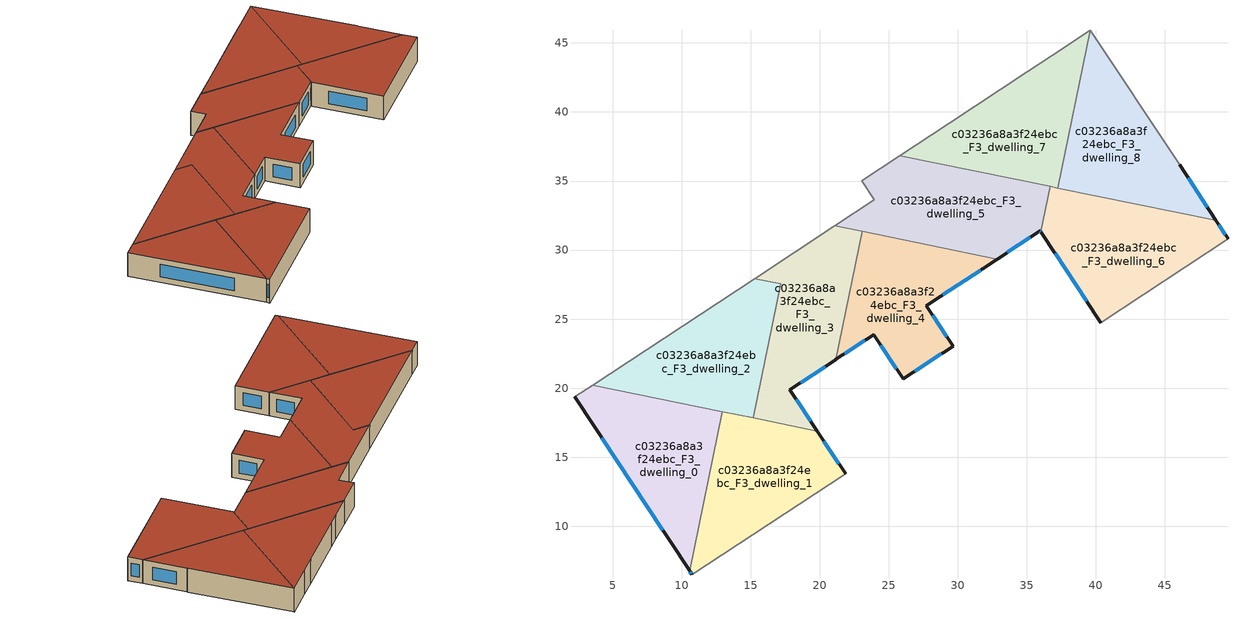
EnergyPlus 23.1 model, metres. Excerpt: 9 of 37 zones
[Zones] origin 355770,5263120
c03236a8a3f24ebc_F3_dwelling_0
 floor to c03236a8a3f24ebc_F2_dwelling_0 (EU_floor_Construction): 12.93,18.31 10.57,6.77 2.24,19.36 3.56,20.23 z9
 wall outside (EU_wall_Construction): 2.24,19.36 10.57,6.77 z9:12
 wall to c03236a8a3f24ebc_F3_dwelling_1 (EU_wall_Construction): 10.57,6.77 12.93,18.31 z9:12
 wall adiabatic (EU_wall_Construction): 3.56,20.23 2.24,19.36 z9:12
 wall to c03236a8a3f24ebc_F3_dwelling_2 (EU_wall_Construction): 12.93,18.31 3.56,20.23 z9:12
 window (EU_Window_Construction): 4.2,16.41 8.62,9.73 z9.7:11.3
 roof outside (EU_roof_Construction): 10.57,6.77 12.93,18.31 3.56,20.23 2.24,19.36 z12
c03236a8a3f24ebc_F3_dwelling_1
 floor to c03236a8a3f24ebc_F2_dwelling_1 (EU_floor_Construction): 19.82,16.89 21.87,13.8 10.75,6.5 10.57,6.77 12.93,18.31 z9
 wall outside (EU_wall_Construction): 10.57,6.77 10.75,6.5 / 21.87,13.8 19.82,16.89 z9:12
 wall adiabatic (EU_wall_Construction): 10.75,6.5 21.87,13.8 z9:12
 wall to c03236a8a3f24ebc_F3_dwelling_3 (EU_wall_Construction): 19.82,16.89 15.18,17.85 z9:12
 wall to c03236a8a3f24ebc_F3_dwelling_2 (EU_wall_Construction): 15.18,17.85 12.93,18.31 z9:12
 window (EU_Window_Construction): 10.61,6.71 10.71,6.56 / 21.39,14.53 20.3,16.17 z9.7:11.3
 roof outside (EU_roof_Construction): 21.87,13.8 19.82,16.89 12.93,18.31 10.57,6.77 10.75,6.5 z12
c03236a8a3f24ebc_F3_dwelling_2
 floor to c03236a8a3f24ebc_F2_dwelling_2 (EU_floor_Construction): 17.17,27.55 15.18,17.85 3.56,20.23 15.29,27.93 z9
 wall to c03236a8a3f24ebc_F3_dwelling_3 (EU_wall_Construction): 15.18,17.85 17.17,27.55 15.29,27.93 z9:12
 wall adiabatic (EU_wall_Construction): 15.29,27.93 3.56,20.23 z9:12
 roof outside (EU_roof_Construction): 15.18,17.85 17.17,27.55 15.29,27.93 3.56,20.23 z12
c03236a8a3f24ebc_F3_dwelling_3
 floor to c03236a8a3f24ebc_F2_dwelling_3 (EU_floor_Construction): 23.07,31.36 21.16,22.07 17.85,19.89 19.82,16.89 15.18,17.85 17.17,27.55 15.29,27.93 21.11,31.76 z9
 wall outside (EU_wall_Construction): 19.82,16.89 17.85,19.89 21.16,22.07 z9:12
 wall adiabatic (EU_wall_Construction): 21.11,31.76 15.29,27.93 z9:12
 wall to c03236a8a3f24ebc_F3_dwelling_4 (EU_wall_Construction): 21.16,22.07 23.07,31.36 z9:12
 wall to c03236a8a3f24ebc_F3_dwelling_5 (EU_wall_Construction): 23.07,31.36 21.11,31.76 z9:12
 window (EU_Window_Construction): 18.63,20.4 20.38,21.56 / 19.36,17.6 18.31,19.19 z9.7:11.3
 roof outside (EU_roof_Construction): 19.82,16.89 17.85,19.89 21.16,22.07 23.07,31.36 21.11,31.76 15.29,27.93 17.17,27.55 15.18,17.85 z12
c03236a8a3f24ebc_F3_dwelling_4
 floor to c03236a8a3f24ebc_F2_dwelling_4 (EU_floor_Construction): 32.85,29.35 27.72,25.97 29.66,23.05 26.04,20.67 23.91,23.88 21.18,22.08 21.16,22.07 23.07,31.36 z9
 wall outside (EU_wall_Construction): 21.16,22.07 21.18,22.08 23.91,23.88 26.04,20.67 29.66,23.05 27.72,25.97 32.85,29.35 z9:12
 wall to c03236a8a3f24ebc_F3_dwelling_5 (EU_wall_Construction): 32.85,29.35 23.07,31.35 z9:12
 window (EU_Window_Construction): 28.92,26.77 31.65,28.56 / 29.2,23.73 28.17,25.29 / 26.89,21.23 28.81,22.49 / 24.41,23.12 25.54,21.42 / 21.82,22.5 23.27,23.46 z9.7:11.3
 roof outside (EU_roof_Construction): 29.66,23.05 27.72,25.97 32.85,29.35 23.07,31.36 21.16,22.07 21.18,22.08 23.91,23.88 26.04,20.67 z12
c03236a8a3f24ebc_F3_dwelling_5
 floor to c03236a8a3f24ebc_F2_dwelling_5 (EU_floor_Construction): 36.7,34.61 36.02,31.32 35.97,31.4 32.85,29.35 21.11,31.76 23.96,33.63 23.03,35.03 25.78,36.84 z9
 wall outside (EU_wall_Construction): 32.85,29.35 35.97,31.4 36.02,31.32 z9:12
 wall adiabatic (EU_wall_Construction): 25.78,36.84 23.03,35.03 23.96,33.63 21.11,31.76 z9:12
 wall to c03236a8a3f24ebc_F3_dwelling_6 (EU_wall_Construction): 36.02,31.32 36.7,34.61 z9:12
 wall to c03236a8a3f24ebc_F3_dwelling_7 (EU_wall_Construction): 36.7,34.61 25.78,36.84 z9:12
 window (EU_Window_Construction): 35.98,31.38 36.01,31.34 / 33.59,29.83 35.24,30.92 z9.7:11.3
 roof outside (EU_roof_Construction): 36.02,31.32 36.7,34.61 25.78,36.84 23.03,35.03 23.96,33.63 21.11,31.76 32.85,29.35 35.97,31.4 z12
c03236a8a3f24ebc_F3_dwelling_6
 floor to c03236a8a3f24ebc_F2_dwelling_6 (EU_floor_Construction): 48.69,32.15 49.57,30.81 40.36,24.75 36.02,31.32 36.7,34.61 z9
 wall outside (EU_wall_Construction): 36.02,31.32 40.36,24.75 / 49.57,30.81 48.69,32.15 z9:12
 wall adiabatic (EU_wall_Construction): 40.36,24.75 49.57,30.81 z9:12
 wall to c03236a8a3f24ebc_F3_dwelling_8 (EU_wall_Construction): 48.69,32.15 37.25,34.49 z9:12
 wall to c03236a8a3f24ebc_F3_dwelling_7 (EU_wall_Construction): 37.25,34.49 36.69,34.61 z9:12
 window (EU_Window_Construction): 37.04,29.78 39.34,26.29 / 49.36,31.12 48.89,31.83 z9.7:11.3
 roof outside (EU_roof_Construction): 49.57,30.81 48.69,32.15 36.7,34.61 36.02,31.32 40.36,24.75 z12
c03236a8a3f24ebc_F3_dwelling_7
 floor to c03236a8a3f24ebc_F2_dwelling_7 (EU_floor_Construction): 39.59,45.9 37.25,34.49 25.78,36.84 28.1,38.36 29.38,39.2 35.03,42.92 36.82,44.09 z9
 wall to c03236a8a3f24ebc_F3_dwelling_8 (EU_wall_Construction): 37.25,34.49 39.59,45.9 z9:12
 wall adiabatic (EU_wall_Construction): 39.58,45.91 36.82,44.09 35.03,42.92 29.38,39.2 28.1,38.36 25.78,36.84 z9:12
 roof outside (EU_roof_Construction): 37.25,34.49 39.59,45.9 36.82,44.09 35.03,42.92 29.38,39.2 28.1,38.36 25.78,36.84 z12
c03236a8a3f24ebc_F3_dwelling_8
 floor to c03236a8a3f24ebc_F2_dwelling_8 (EU_floor_Construction): 39.59,45.9 45.99,36.28 46.06,36.17 48.69,32.15 37.25,34.49 z9
 wall outside (EU_wall_Construction): 48.69,32.15 46.06,36.17 z9:12
 wall adiabatic (EU_wall_Construction): 46.06,36.17 45.99,36.28 39.59,45.9 z9:12
 window (EU_Window_Construction): 48.07,33.09 46.68,35.23 z9.7:11.3
 roof outside (EU_roof_Construction): 48.69,32.15 46.06,36.17 45.99,36.28 39.59,45.9 37.25,34.49 z12
[Building]
EU S2 Campaign: North Axis=0; Terrain=City; Solar Distribution=FullExterior
[Site:Location]
Budapest.Ferenc.Liszt.Intl.AP: Latitude=47.437; Longitude=19.256; Time Zone=1; Elevation=185
[SizingPeriod:WeatherFileDays]
AnnualSizingPeriod: Begin Month=1; Begin Day of Month=1; End Month=12; End Day of Month=31; Day of Week for Start Day=Monday; Use Weather File Daylight Saving Period=No; Use Weather File Rain and Snow Indicators=No
[MATERIAL]
EU_InternalMass_Material: Roughness=MediumRough; Thickness=0.1; Conductivity=1; Density=1800; Specific Heat=900; Thermal Absorptance=0.9; Solar Absorptance=0.7; Visible Absorptance=0.7
[MATERIAL:NOMASS] Roughness=MediumRough; Thermal Absorptance=0.9; Solar Absorptance=0.7; Visible Absorptance=0.7
Name | Thermal Resistance
EU_wall_NoMass | 0.832559
EU_roof_NoMass | 1.39638
EU_floor_NoMass | 0.872794
[WINDOWMATERIAL:SIMPLEGLAZINGSYSTEM]
EU_Window_SimpleGlazing: UFactor=2.79869; Solar Heat Gain Coefficient=0.75; Visible Transmittance=0.75
[CONSTRUCTION]
EU_wall_Construction: EU_wall_NoMass
EU_roof_Construction: EU_roof_NoMass
EU_floor_Construction: EU_floor_NoMass
EU_Window_Construction: EU_Window_SimpleGlazing
EU_InternalMass_Construction: EU_InternalMass_Material
[ZONE] Type=1; Multiplier=1; Ceiling Height=autocalculate; Floor Area=autocalculate; Part of Total Floor Area=Yes
Name | Volume
c03236a8a3f24ebc_F3_dwelling_0 | 204.736
c03236a8a3f24ebc_F3_dwelling_1 | 204.732
c03236a8a3f24ebc_F3_dwelling_2 | 204.752
c03236a8a3f24ebc_F3_dwelling_3 | 191.23
c03236a8a3f24ebc_F3_dwelling_4 | 191.234
c03236a8a3f24ebc_F3_dwelling_5 | 218.267
c03236a8a3f24ebc_F3_dwelling_6 | 218.265
c03236a8a3f24ebc_F3_dwelling_7 | 204.733
c03236a8a3f24ebc_F3_dwelling_8 | 204.72
[INTERNALMASS] Construction=EU_InternalMass_Construction
Name | Zone or ZoneList | Surface Area
c03236a8a3f24ebc_F3_dwelling_0_EU_InternalMass | c03236a8a3f24ebc_F3_dwelling_0 | 68.243
c03236a8a3f24ebc_F3_dwelling_1_EU_InternalMass | c03236a8a3f24ebc_F3_dwelling_1 | 68.2425
c03236a8a3f24ebc_F3_dwelling_2_EU_InternalMass | c03236a8a3f24ebc_F3_dwelling_2 | 68.2499
c03236a8a3f24ebc_F3_dwelling_3_EU_InternalMass | c03236a8a3f24ebc_F3_dwelling_3 | 63.7434
c03236a8a3f24ebc_F3_dwelling_4_EU_InternalMass | c03236a8a3f24ebc_F3_dwelling_4 | 63.7446
c03236a8a3f24ebc_F3_dwelling_5_EU_InternalMass | c03236a8a3f24ebc_F3_dwelling_5 | 72.7554
c03236a8a3f24ebc_F3_dwelling_6_EU_InternalMass | c03236a8a3f24ebc_F3_dwelling_6 | 72.7537
c03236a8a3f24ebc_F3_dwelling_7_EU_InternalMass | c03236a8a3f24ebc_F3_dwelling_7 | 68.2433
c03236a8a3f24ebc_F3_dwelling_8_EU_InternalMass | c03236a8a3f24ebc_F3_dwelling_8 | 68.24
[OTHEREQUIPMENT] Fuel Type=Electricity; Design Level Calculation Method=Watts/Area; Power per Zone Floor Area=1; Fraction Latent=0; Fraction Radiant=0; Fraction Lost=0; Carbon Dioxide Generation Rate=0; EndUse Subcategory=EU_Step8_InternalGains
Name | Zone or ZoneList or Space or SpaceList | Schedule
EU_Step8_InternalGain_c03236a8a3f24ebc_F3_dwelling_0_f000 | c03236a8a3f24ebc_F3_dwelling_0 | EU_Step8_GainSchedule_c03236a8a3f24ebc_F3_dwelling_0_f000
EU_Step8_InternalGain_c03236a8a3f24ebc_F3_dwelling_1_f000 | c03236a8a3f24ebc_F3_dwelling_1 | EU_Step8_GainSchedule_c03236a8a3f24ebc_F3_dwelling_1_f000
EU_Step8_InternalGain_c03236a8a3f24ebc_F3_dwelling_2_f000 | c03236a8a3f24ebc_F3_dwelling_2 | EU_Step8_GainSchedule_c03236a8a3f24ebc_F3_dwelling_2_f000
EU_Step8_InternalGain_c03236a8a3f24ebc_F3_dwelling_3_f000 | c03236a8a3f24ebc_F3_dwelling_3 | EU_Step8_GainSchedule_c03236a8a3f24ebc_F3_dwelling_3_f000
EU_Step8_InternalGain_c03236a8a3f24ebc_F3_dwelling_4_f000 | c03236a8a3f24ebc_F3_dwelling_4 | EU_Step8_GainSchedule_c03236a8a3f24ebc_F3_dwelling_4_f000
EU_Step8_InternalGain_c03236a8a3f24ebc_F3_dwelling_5_f000 | c03236a8a3f24ebc_F3_dwelling_5 | EU_Step8_GainSchedule_c03236a8a3f24ebc_F3_dwelling_5_f000
EU_Step8_InternalGain_c03236a8a3f24ebc_F3_dwelling_6_f000 | c03236a8a3f24ebc_F3_dwelling_6 | EU_Step8_GainSchedule_c03236a8a3f24ebc_F3_dwelling_6_f000
EU_Step8_InternalGain_c03236a8a3f24ebc_F3_dwelling_7_f000 | c03236a8a3f24ebc_F3_dwelling_7 | EU_Step8_GainSchedule_c03236a8a3f24ebc_F3_dwelling_7_f000
EU_Step8_InternalGain_c03236a8a3f24ebc_F3_dwelling_8_f000 | c03236a8a3f24ebc_F3_dwelling_8 | EU_Step8_GainSchedule_c03236a8a3f24ebc_F3_dwelling_8_f000
[ZONEVENTILATION:DESIGNFLOWRATE] Schedule=EU_AlwaysOn; Design Flow Rate Calculation Method=AirChanges/Hour; Air Changes per Hour=0.475469; Ventilation Type=Natural; Fan Pressure Rise=0; Fan Total Efficiency=1; Constant Term Coefficient=1; Temperature Term Coefficient=0; Velocity Term Coefficient=0; Velocity Squared Term Coefficient=0; Minimum Indoor Temperature=-100; Maximum Indoor Temperature=100; Delta Temperature=-100; Minimum Outdoor Temperature=-100; Maximum Outdoor Temperature=100; Maximum Wind Speed=40
Name | Zone or ZoneList or Space or SpaceList
EU_ConstantAir_c03236a8a3f24ebc_F3_dwelling_0 | c03236a8a3f24ebc_F3_dwelling_0
EU_ConstantAir_c03236a8a3f24ebc_F3_dwelling_1 | c03236a8a3f24ebc_F3_dwelling_1
EU_ConstantAir_c03236a8a3f24ebc_F3_dwelling_2 | c03236a8a3f24ebc_F3_dwelling_2
EU_ConstantAir_c03236a8a3f24ebc_F3_dwelling_3 | c03236a8a3f24ebc_F3_dwelling_3
EU_ConstantAir_c03236a8a3f24ebc_F3_dwelling_4 | c03236a8a3f24ebc_F3_dwelling_4
EU_ConstantAir_c03236a8a3f24ebc_F3_dwelling_5 | c03236a8a3f24ebc_F3_dwelling_5
EU_ConstantAir_c03236a8a3f24ebc_F3_dwelling_6 | c03236a8a3f24ebc_F3_dwelling_6
EU_ConstantAir_c03236a8a3f24ebc_F3_dwelling_7 | c03236a8a3f24ebc_F3_dwelling_7
EU_ConstantAir_c03236a8a3f24ebc_F3_dwelling_8 | c03236a8a3f24ebc_F3_dwelling_8
[HVACTEMPLATE:THERMOSTAT] Constant Heating Setpoint=20; Constant Cooling Setpoint=50
EU_HeatOnly_c03236a8a3f24ebc_F2_dwelling_0; EU_HeatOnly_c03236a8a3f24ebc_F2_dwelling_1; EU_HeatOnly_c03236a8a3f24ebc_F2_dwelling_2; EU_HeatOnly_c03236a8a3f24ebc_F2_dwelling_3; EU_HeatOnly_c03236a8a3f24ebc_F2_dwelling_4; EU_HeatOnly_c03236a8a3f24ebc_F2_dwelling_5; EU_HeatOnly_c03236a8a3f24ebc_F2_dwelling_6; EU_HeatOnly_c03236a8a3f24ebc_F2_dwelling_7; EU_HeatOnly_c03236a8a3f24ebc_F2_dwelling_8; EU_HeatOnly_c03236a8a3f24ebc_F3_dwelling_0; EU_HeatOnly_c03236a8a3f24ebc_F3_dwelling_1; EU_HeatOnly_c03236a8a3f24ebc_F3_dwelling_2; EU_HeatOnly_c03236a8a3f24ebc_F3_dwelling_3; EU_HeatOnly_c03236a8a3f24ebc_F3_dwelling_4; EU_HeatOnly_c03236a8a3f24ebc_F3_dwelling_5; EU_HeatOnly_c03236a8a3f24ebc_F3_dwelling_6; EU_HeatOnly_c03236a8a3f24ebc_F3_dwelling_7; EU_HeatOnly_c03236a8a3f24ebc_F3_dwelling_8
[HVACTEMPLATE:ZONE:IDEALLOADSAIRSYSTEM] System Availability Schedule=EU_AlwaysOn; Maximum Heating Supply Air Temperature=50; Minimum Cooling Supply Air Temperature=13; Maximum Heating Supply Air Humidity Ratio=0.0156; Minimum Cooling Supply Air Humidity Ratio=0.0077; Heating Limit=NoLimit; Cooling Limit=NoLimit; Heating Availability Schedule=EU_AlwaysOn; Cooling Availability Schedule=EU_CoolingOff; Dehumidification Control Type=ConstantSensibleHeatRatio; Cooling Sensible Heat Ratio=0.7; Dehumidification Setpoint=60; Humidification Control Type=None; Humidification Setpoint=30; Outdoor Air Method=None; Outdoor Air Flow Rate per Person=0.00944; Outdoor Air Flow Rate per Zone Floor Area=0; Outdoor Air Flow Rate per Zone=0; Demand Controlled Ventilation Type=None; Outdoor Air Economizer Type=NoEconomizer; Heat Recovery Type=None; Sensible Heat Recovery Effectiveness=0.7; Latent Heat Recovery Effectiveness=0.65
Name | Template Thermostat
c03236a8a3f24ebc_F3_dwelling_0 | EU_HeatOnly_c03236a8a3f24ebc_F3_dwelling_0
c03236a8a3f24ebc_F3_dwelling_1 | EU_HeatOnly_c03236a8a3f24ebc_F3_dwelling_1
c03236a8a3f24ebc_F3_dwelling_2 | EU_HeatOnly_c03236a8a3f24ebc_F3_dwelling_2
c03236a8a3f24ebc_F3_dwelling_3 | EU_HeatOnly_c03236a8a3f24ebc_F3_dwelling_3
c03236a8a3f24ebc_F3_dwelling_4 | EU_HeatOnly_c03236a8a3f24ebc_F3_dwelling_4
c03236a8a3f24ebc_F3_dwelling_5 | EU_HeatOnly_c03236a8a3f24ebc_F3_dwelling_5
c03236a8a3f24ebc_F3_dwelling_6 | EU_HeatOnly_c03236a8a3f24ebc_F3_dwelling_6
c03236a8a3f24ebc_F3_dwelling_7 | EU_HeatOnly_c03236a8a3f24ebc_F3_dwelling_7
c03236a8a3f24ebc_F3_dwelling_8 | EU_HeatOnly_c03236a8a3f24ebc_F3_dwelling_8
[SIZING:ZONE] Zone Cooling Design Supply Air Temperature Input Method=SupplyAirTemperature; Zone Cooling Design Supply Air Temperature=13; Zone Heating Design Supply Air Temperature Input Method=SupplyAirTemperature; Zone Heating Design Supply Air Temperature=50; Zone Cooling Design Supply Air Humidity Ratio=0.008; Zone Heating Design Supply Air Humidity Ratio=0.008; Cooling Design Air Flow Method=DesignDay; Cooling Design Air Flow Rate=0; Cooling Minimum Air Flow per Zone Floor Area=0.000762; Cooling Minimum Air Flow=0; Cooling Minimum Air Flow Fraction=0.2; Heating Design Air Flow Method=DesignDay; Heating Design Air Flow Rate=0; Heating Maximum Air Flow per Zone Floor Area=0.002032; Heating Maximum Air Flow=0.141576; Heating Maximum Air Flow Fraction=0.3; Account for Dedicated Outdoor Air System=No; Dedicated Outdoor Air System Control Strategy=NeutralSupplyAir; Dedicated Outdoor Air Low Setpoint Temperature for Design=autosize; Dedicated Outdoor Air High Setpoint Temperature for Design=autosize; Zone Load Sizing Method=Sensible Load Only No Latent Load; Zone Latent Cooling Design Supply Air Humidity Ratio Input Method=HumidityRatioDifference; Zone Cooling Design Supply Air Humidity Ratio Difference=0.005; Zone Latent Heating Design Supply Air Humidity Ratio Input Method=HumidityRatioDifference; Zone Humidification Design Supply Air Humidity Ratio Difference=0.005
c03236a8a3f24ebc_F3_dwelling_0; c03236a8a3f24ebc_F3_dwelling_1; c03236a8a3f24ebc_F3_dwelling_2; c03236a8a3f24ebc_F3_dwelling_3; c03236a8a3f24ebc_F3_dwelling_4; c03236a8a3f24ebc_F3_dwelling_5; c03236a8a3f24ebc_F3_dwelling_6; c03236a8a3f24ebc_F3_dwelling_7; c03236a8a3f24ebc_F3_dwelling_8
[SCHEDULE:CONSTANT]
Name | Hourly Value
EU_AlwaysOn | 1
EU_CoolingOff | 0
[SCHEDULE:FILE] Column Number=1; Rows to Skip at Top=0; Number of Hours of Data=8760; Column Separator=Comma; Interpolate to Timestep=No; Minutes per Item=60; Adjust Schedule for Daylight Savings=Yes
Name | File
EU_Step8_GainSchedule_c03236a8a3f24ebc_F3_dwelling_0_f000 | ../../schedules/c03236a8a3f24ebc/c03236a8a3f24ebc_F3_dwelling_0_f000_gain.csv
EU_Step8_GainSchedule_c03236a8a3f24ebc_F3_dwelling_1_f000 | ../../schedules/c03236a8a3f24ebc/c03236a8a3f24ebc_F3_dwelling_1_f000_gain.csv
EU_Step8_GainSchedule_c03236a8a3f24ebc_F3_dwelling_2_f000 | ../../schedules/c03236a8a3f24ebc/c03236a8a3f24ebc_F3_dwelling_2_f000_gain.csv
EU_Step8_GainSchedule_c03236a8a3f24ebc_F3_dwelling_3_f000 | ../../schedules/c03236a8a3f24ebc/c03236a8a3f24ebc_F3_dwelling_3_f000_gain.csv
EU_Step8_GainSchedule_c03236a8a3f24ebc_F3_dwelling_4_f000 | ../../schedules/c03236a8a3f24ebc/c03236a8a3f24ebc_F3_dwelling_4_f000_gain.csv
EU_Step8_GainSchedule_c03236a8a3f24ebc_F3_dwelling_5_f000 | ../../schedules/c03236a8a3f24ebc/c03236a8a3f24ebc_F3_dwelling_5_f000_gain.csv
EU_Step8_GainSchedule_c03236a8a3f24ebc_F3_dwelling_6_f000 | ../../schedules/c03236a8a3f24ebc/c03236a8a3f24ebc_F3_dwelling_6_f000_gain.csv
EU_Step8_GainSchedule_c03236a8a3f24ebc_F3_dwelling_7_f000 | ../../schedules/c03236a8a3f24ebc/c03236a8a3f24ebc_F3_dwelling_7_f000_gain.csv
EU_Step8_GainSchedule_c03236a8a3f24ebc_F3_dwelling_8_f000 | ../../schedules/c03236a8a3f24ebc/c03236a8a3f24ebc_F3_dwelling_8_f000_gain.csv
